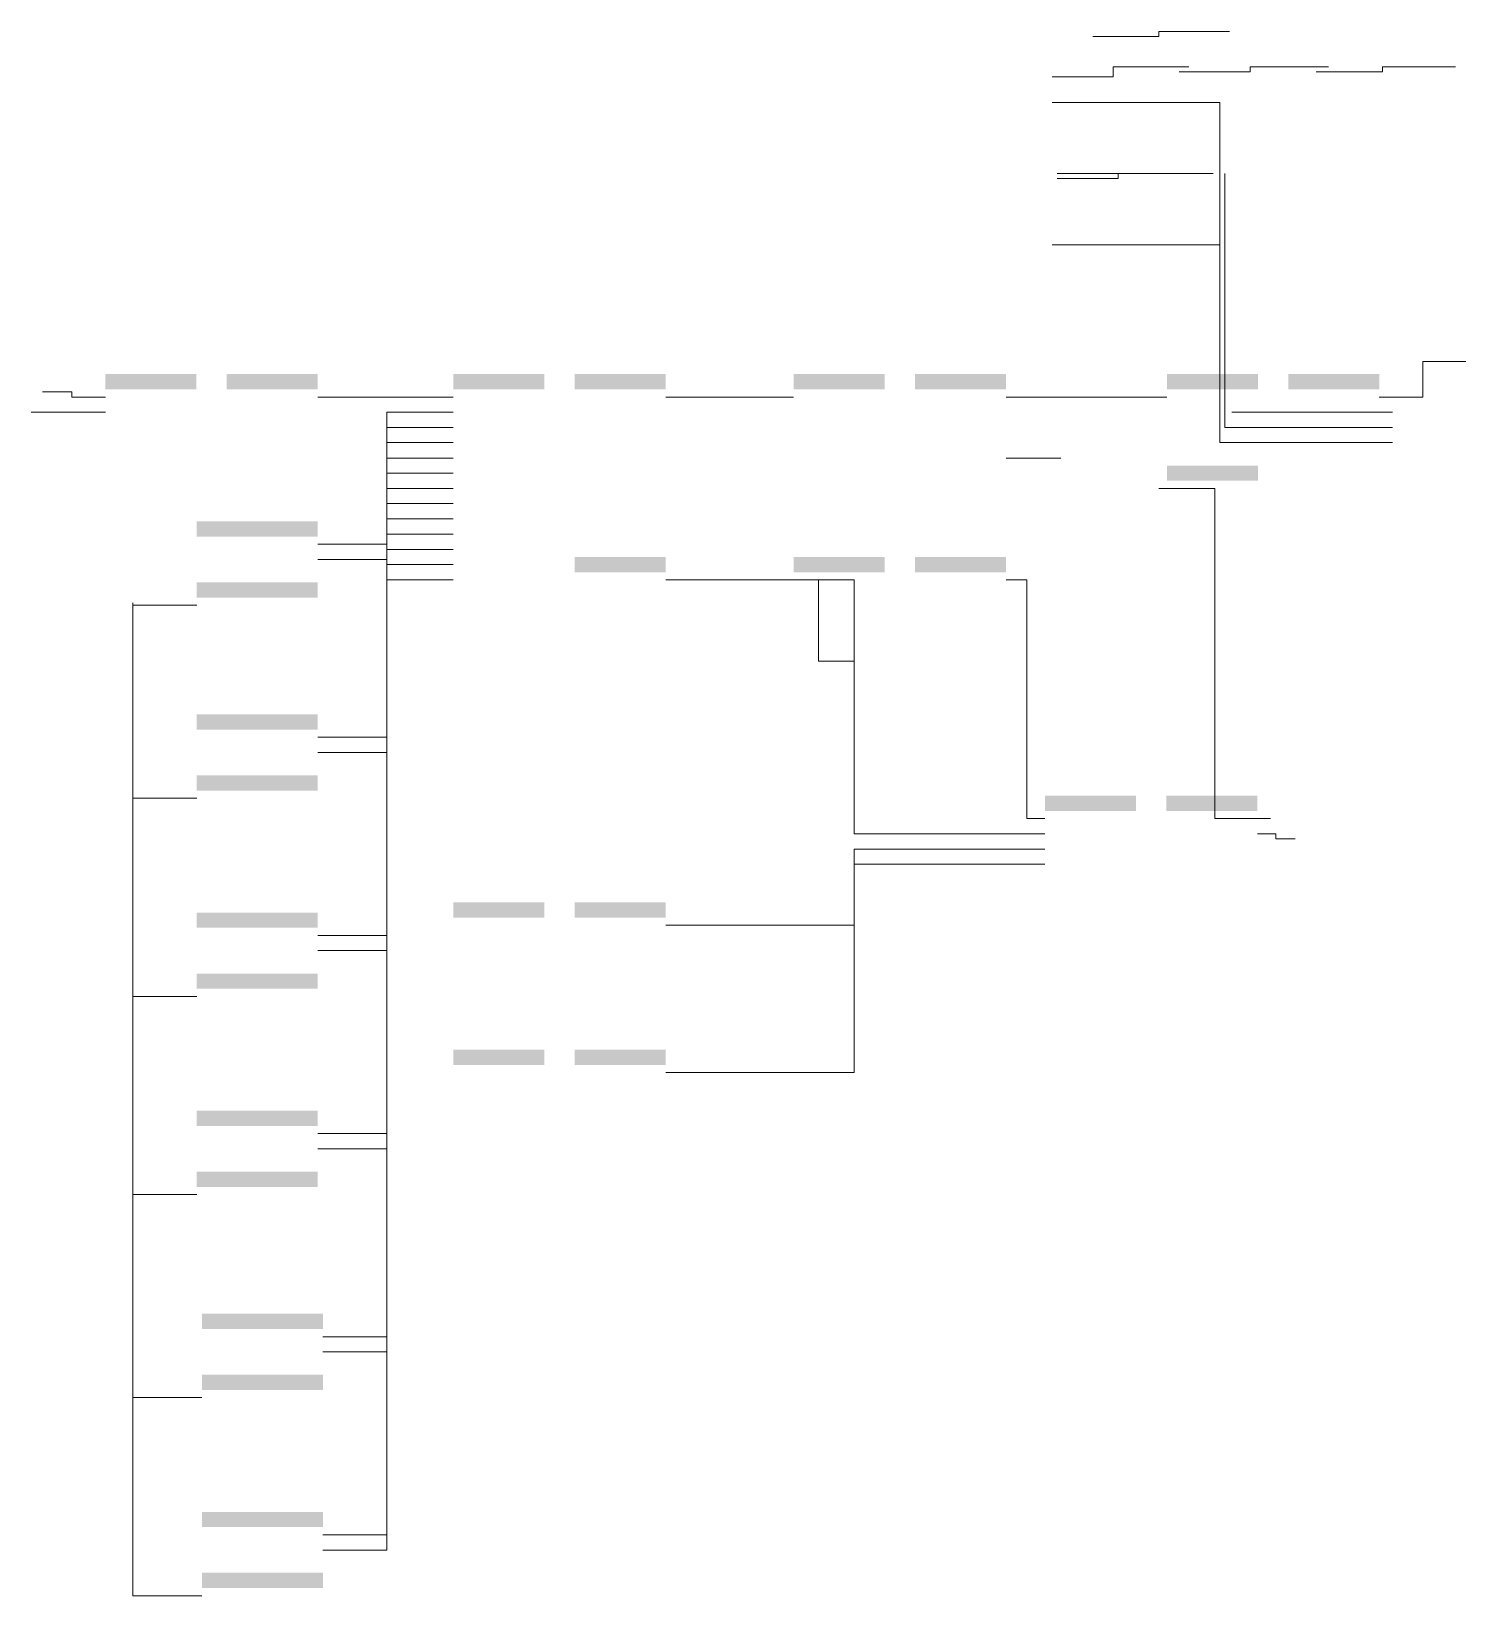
# Model space of a CAD drawing. Header units: inches. Extents: x 3.5 to 15.2, y 1.7 to 14.6.
import ezdxf

# ---------------------------------------------------------------- set-up
doc = ezdxf.new("R2010")
doc.units = ezdxf.units.IN
doc.layers.add('FILLS', color=9, linetype='Continuous', lineweight=9)
doc.layers.add('WIRES', color=7, linetype='Continuous', lineweight=9)

msp = doc.modelspace()

# ---------------------------------------------------------------- linework, layer by layer
at = {"layer": 'FILLS', "lineweight": 9}
for points in [[(4.066, 11.75), (4.812, 11.75), (4.066, 11.625), (4.812, 11.625)], [(5.062, 11.75), (5.809, 11.75), (5.062, 11.625), (5.809, 11.625)], [(6.92, 11.75), (7.667, 11.75), (6.92, 11.625), (7.667, 11.625)], [(7.917, 11.75), (8.663, 11.75), (7.917, 11.625), (8.663, 11.625)], [(9.712, 11.75), (10.458, 11.75), (9.712, 11.625), (10.458, 11.625)], [(10.708, 11.75), (11.455, 11.75), (10.708, 11.625), (11.455, 11.625)], [(12.774, 11.75), (13.521, 11.75), (12.774, 11.625), (13.521, 11.625)], [(13.771, 11.75), (14.517, 11.75), (13.771, 11.625), (14.517, 11.625)], [(12.774, 11), (13.521, 11), (12.774, 10.875), (13.521, 10.875)], [(4.816, 10.542), (5.809, 10.542), (4.816, 10.417), (5.809, 10.417)], [(7.917, 10.25), (8.663, 10.25), (7.917, 10.125), (8.663, 10.125)], [(9.712, 10.25), (10.458, 10.25), (9.712, 10.125), (10.458, 10.125)], [(10.708, 10.25), (11.455, 10.25), (10.708, 10.125), (11.455, 10.125)], [(4.816, 10.042), (5.809, 10.042), (4.816, 9.917), (5.809, 9.917)], [(4.816, 8.958), (5.809, 8.958), (4.816, 8.833), (5.809, 8.833)], [(4.816, 8.458), (5.809, 8.458), (4.816, 8.333), (5.809, 8.333)], [(11.774, 8.292), (12.521, 8.292), (11.774, 8.167), (12.521, 8.167)], [(12.771, 8.292), (13.517, 8.292), (12.771, 8.167), (13.517, 8.167)], [(4.816, 7.333), (5.809, 7.333), (4.816, 7.208), (5.809, 7.208)], [(6.92, 7.417), (7.667, 7.417), (6.92, 7.292), (7.667, 7.292)], [(7.917, 7.417), (8.663, 7.417), (7.917, 7.292), (8.663, 7.292)], [(4.816, 6.833), (5.809, 6.833), (4.816, 6.708), (5.809, 6.708)], [(6.92, 6.208), (7.667, 6.208), (6.92, 6.083), (7.667, 6.083)], [(7.917, 6.208), (8.663, 6.208), (7.917, 6.083), (8.663, 6.083)], [(4.816, 5.708), (5.809, 5.708), (4.816, 5.583), (5.809, 5.583)], [(4.816, 5.208), (5.809, 5.208), (4.816, 5.083), (5.809, 5.083)], [(4.858, 4.042), (5.851, 4.042), (4.858, 3.917), (5.851, 3.917)], [(4.858, 3.542), (5.851, 3.542), (4.858, 3.417), (5.851, 3.417)], [(4.858, 2.417), (5.851, 2.417), (4.858, 2.292), (5.851, 2.292)], [(4.858, 1.917), (5.851, 1.917), (4.858, 1.792), (5.851, 1.792)]]:
    msp.add_solid(points, dxfattribs=at)
at = {"layer": 'WIRES', "lineweight": 9}
for points in [[(12.167, 14.521), (12.267, 14.521)], [(12.167, 14.521), (12.708, 14.521)], [(12.708, 14.562), (12.708, 14.521)], [(12.708, 14.562), (13.208, 14.562)], [(13.208, 14.562), (13.288, 14.562)], [(12.333, 14.271), (12.333, 14.188)], [(12.333, 14.271), (12.875, 14.271)], [(12.875, 14.271), (12.955, 14.271)], [(13.458, 14.271), (13.458, 14.229)], [(13.458, 14.271), (14, 14.271)], [(13.458, 14.271), (13.458, 14.229)], [(13.458, 14.271), (14, 14.271)], [(13.458, 14.271), (13.458, 14.229)], [(13.458, 14.271), (14, 14.271)], [(14, 14.271), (14.101, 14.271)], [(14, 14.271), (14.101, 14.271)], [(14, 14.271), (14.101, 14.271)], [(14.542, 14.271), (14.542, 14.229)], [(14.542, 14.271), (15.042, 14.271)], [(14.542, 14.271), (14.542, 14.229)], [(14.542, 14.271), (15.042, 14.271)], [(14.542, 14.271), (14.542, 14.229)], [(14.542, 14.271), (15.042, 14.271)], [(15.042, 14.271), (15.142, 14.271)], [(15.042, 14.271), (15.142, 14.271)], [(15.042, 14.271), (15.142, 14.271)], [(11.833, 14.188), (11.913, 14.188)], [(11.833, 14.188), (12.333, 14.188)], [(12.875, 14.229), (12.955, 14.229)], [(12.875, 14.229), (13.458, 14.229)], [(12.875, 14.229), (12.955, 14.229)], [(12.875, 14.229), (13.458, 14.229)], [(12.875, 14.229), (12.955, 14.229)], [(12.875, 14.229), (13.458, 14.229)], [(14, 14.229), (14.101, 14.229)], [(14, 14.229), (14.542, 14.229)], [(14, 14.229), (14.101, 14.229)], [(14, 14.229), (14.542, 14.229)], [(14, 14.229), (14.101, 14.229)], [(14, 14.229), (14.542, 14.229)], [(11.833, 13.979), (13.208, 13.979)], [(11.833, 13.979), (11.934, 13.979)], [(13.208, 13.979), (13.208, 11.438)], [(11.875, 13.396), (13.153, 13.396)], [(11.875, 13.396), (11.955, 13.396)], [(11.875, 13.354), (11.955, 13.354)], [(11.875, 13.354), (12.375, 13.354)], [(12.375, 13.396), (12.375, 13.354)], [(12.375, 13.396), (12.917, 13.396)], [(12.917, 13.396), (12.997, 13.396)], [(13.25, 13.396), (13.25, 11.312)], [(11.833, 12.812), (13.208, 12.812)], [(11.833, 12.812), (11.913, 12.812)], [(13.208, 12.812), (13.208, 11.188)], [(14.875, 11.854), (14.875, 11.562)], [(14.875, 11.854), (15.125, 11.854)], [(15.125, 11.854), (15.226, 11.854)], [(3.549, 11.604), (3.625, 11.604)], [(3.625, 11.604), (3.792, 11.604)], [(3.792, 11.604), (3.792, 11.562)], [(3.792, 11.562), (4, 11.562)], [(4, 11.562), (4.066, 11.562)], [(5.809, 11.562), (5.917, 11.562)], [(5.917, 11.562), (6.833, 11.562)], [(6.833, 11.562), (6.92, 11.562)], [(8.663, 11.562), (8.917, 11.562), (9.458, 11.562), (9.712, 11.562)], [(11.455, 11.562), (11.708, 11.562), (12.542, 11.562), (12.774, 11.562)], [(14.517, 11.562), (14.625, 11.562)], [(14.625, 11.562), (14.875, 11.562)], [(3.458, 11.438), (3.542, 11.438)], [(3.542, 11.438), (4, 11.438)], [(4, 11.438), (4.066, 11.438)], [(6.375, 11.438), (6.375, 10.354)], [(6.375, 11.438), (6.833, 11.438)], [(6.833, 11.438), (6.92, 11.438)], [(13.306, 11.438), (14.625, 11.438)], [(14.517, 11.438), (14.625, 11.438)], [(6.375, 11.312), (6.375, 10.229)], [(6.375, 11.312), (6.833, 11.312)], [(6.833, 11.312), (6.92, 11.312)], [(13.25, 11.312), (14.625, 11.312)], [(14.517, 11.312), (14.625, 11.312)], [(6.375, 11.188), (6.375, 8.771)], [(6.375, 11.188), (6.833, 11.188)], [(6.833, 11.188), (6.92, 11.188)], [(13.208, 11.188), (14.625, 11.188)], [(14.517, 11.188), (14.625, 11.188)], [(6.375, 11.062), (6.375, 8.646)], [(6.375, 11.062), (6.833, 11.062)], [(6.833, 11.062), (6.92, 11.062)], [(11.455, 11.062), (11.708, 11.062), (11.833, 11.062), (11.903, 11.062)], [(6.375, 10.938), (6.375, 7.146)], [(6.375, 10.938), (6.833, 10.938)], [(6.833, 10.938), (6.92, 10.938)], [(6.375, 10.812), (6.375, 7.021)], [(6.375, 10.812), (6.833, 10.812)], [(6.833, 10.812), (6.92, 10.812)], [(12.708, 10.812), (13.167, 10.812)], [(12.708, 10.812), (12.774, 10.812)], [(13.167, 10.812), (13.167, 8.104)], [(6.375, 10.688), (6.375, 5.521)], [(6.375, 10.688), (6.833, 10.688)], [(6.833, 10.688), (6.92, 10.688)], [(6.375, 10.562), (6.375, 5.396)], [(6.375, 10.562), (6.833, 10.562)], [(6.833, 10.562), (6.92, 10.562)], [(6.375, 10.438), (6.375, 3.854)], [(6.375, 10.438), (6.833, 10.438)], [(6.833, 10.438), (6.92, 10.438)], [(5.809, 10.354), (5.917, 10.354)], [(5.917, 10.354), (6.375, 10.354)], [(6.375, 10.312), (6.375, 3.729)], [(6.375, 10.312), (6.833, 10.312)], [(6.833, 10.312), (6.92, 10.312)], [(5.809, 10.229), (5.917, 10.229)], [(5.917, 10.229), (6.375, 10.229)], [(6.375, 10.188), (6.375, 2.229)], [(6.375, 10.188), (6.833, 10.188)], [(6.833, 10.188), (6.92, 10.188)], [(6.375, 10.062), (6.375, 2.104)], [(6.375, 10.062), (6.833, 10.062)], [(6.833, 10.062), (6.92, 10.062)], [(8.663, 10.062), (8.75, 10.062)], [(8.75, 10.062), (10.208, 10.062)], [(9.625, 10.062), (9.917, 10.062)], [(9.625, 10.062), (9.712, 10.062)], [(9.917, 10.062), (9.917, 9.396)], [(10.208, 10.062), (10.208, 7.979)], [(11.455, 10.062), (11.542, 10.062)], [(11.542, 10.062), (11.625, 10.062)], [(11.625, 10.062), (11.625, 8.104)], [(4.292, 9.875), (4.292, 9.771)], [(4.292, 9.875), (4.292, 9.771)], [(4.292, 9.875), (4.292, 9.771)], [(4.292, 9.875), (4.292, 9.771)], [(4.292, 9.875), (4.292, 9.771)], [(4.292, 9.854), (4.375, 9.854)], [(4.292, 9.771), (4.292, 6.646)], [(4.292, 9.771), (4.292, 8.271)], [(4.292, 9.771), (4.292, 5.021)], [(4.292, 9.771), (4.292, 3.354)], [(4.292, 9.771), (4.292, 1.729)], [(4.375, 9.854), (4.75, 9.854)], [(4.75, 9.854), (4.816, 9.854)], [(9.917, 9.396), (10.208, 9.396)], [(10.132, 9.396), (10.208, 9.396)], [(5.809, 8.771), (5.917, 8.771)], [(5.917, 8.771), (6.375, 8.771)], [(5.809, 8.646), (5.917, 8.646)], [(5.917, 8.646), (6.375, 8.646)], [(4.292, 8.271), (4.75, 8.271)], [(4.75, 8.271), (4.816, 8.271)], [(11.625, 8.104), (11.708, 8.104)], [(11.708, 8.104), (11.774, 8.104)], [(13.167, 8.104), (13.625, 8.104)], [(13.517, 8.104), (13.625, 8.104)], [(10.208, 7.979), (11.708, 7.979)], [(11.708, 7.979), (11.774, 7.979)], [(13.517, 7.979), (13.625, 7.979)], [(13.625, 7.979), (13.667, 7.979)], [(13.667, 7.979), (13.667, 7.938)], [(10.208, 7.854), (10.208, 7.229)], [(10.208, 7.854), (11.708, 7.854)], [(11.708, 7.854), (11.774, 7.854)], [(13.667, 7.938), (13.75, 7.938)], [(13.75, 7.938), (13.826, 7.938)], [(10.208, 7.729), (10.208, 6.021)], [(10.208, 7.729), (11.708, 7.729)], [(11.708, 7.729), (11.774, 7.729)], [(8.663, 7.229), (8.75, 7.229)], [(8.75, 7.229), (10.208, 7.229)], [(5.809, 7.146), (5.917, 7.146)], [(5.917, 7.146), (6.375, 7.146)], [(5.809, 7.021), (5.917, 7.021)], [(5.917, 7.021), (6.375, 7.021)], [(4.292, 6.646), (4.75, 6.646)], [(4.75, 6.646), (4.816, 6.646)], [(8.663, 6.021), (8.75, 6.021)], [(8.75, 6.021), (10.208, 6.021)], [(5.809, 5.521), (5.917, 5.521)], [(5.917, 5.521), (6.375, 5.521)], [(5.809, 5.396), (5.917, 5.396)], [(5.917, 5.396), (6.375, 5.396)], [(4.292, 5.021), (4.75, 5.021)], [(4.75, 5.021), (4.816, 5.021)], [(5.851, 3.854), (5.958, 3.854)], [(5.958, 3.854), (6.375, 3.854)], [(5.851, 3.729), (5.958, 3.729)], [(5.958, 3.729), (6.375, 3.729)], [(4.292, 3.354), (4.792, 3.354)], [(4.792, 3.354), (4.858, 3.354)], [(5.851, 2.229), (5.958, 2.229)], [(5.958, 2.229), (6.375, 2.229)], [(5.851, 2.104), (5.958, 2.104)], [(5.958, 2.104), (6.375, 2.104)], [(4.292, 1.729), (4.792, 1.729)], [(4.792, 1.729), (4.858, 1.729)]]:
    msp.add_lwpolyline(points, dxfattribs=at)

doc.saveas('drawing.dxf')
